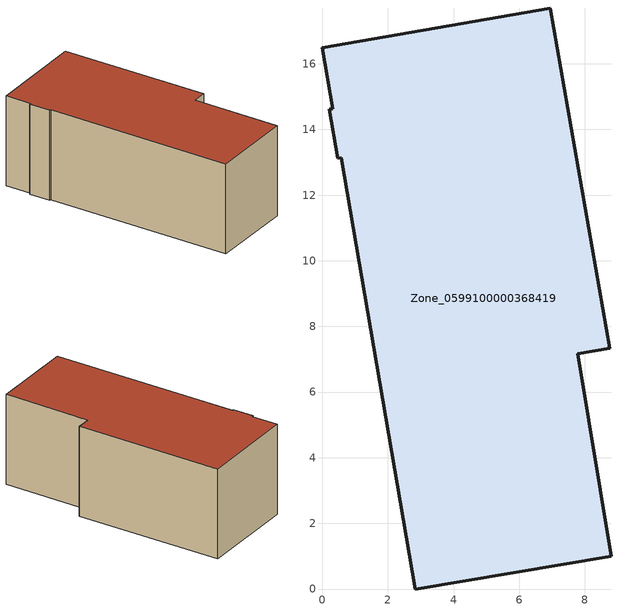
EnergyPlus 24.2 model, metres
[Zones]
Zone_0599100000368419
 floor ground (C_G): 0.48,13.12 0.22,14.62 0.32,14.63 0,16.49 6.95,17.7 8.76,7.34 7.78,7.17 8.81,0.99 2.84,0 0.58,13.14 z0
 wall outside (C_F): 0.22,14.62 0.48,13.12 0.58,13.14 2.84,0 8.81,0.99 7.78,7.17 8.76,7.34 6.95,17.7 0,16.49 0.32,14.63 0.22,14.62 z0:6.58
 roof outside (C_R): 0.58,13.14 2.84,0 8.81,0.99 7.78,7.17 8.76,7.34 6.95,17.7 0,16.49 0.32,14.63 0.22,14.62 0.48,13.12 z6.58
[BUILDING]
Pand.0599100000368419: North Axis=0; Terrain=City; Loads Convergence Tolerance Value=0.04; Temperature Convergence Tolerance Value=0.4; Solar Distribution=FullExterior; Maximum Number of Warmup Days=25; Minimum Number of Warmup Days=1
[Site:Location]
Rotterdam.The.Hague.AP_ZH_NLD Design_Conditions: Latitude=51.96; Longitude=4.45; Time Zone=1; Elevation=-4.5
[SITE:GROUNDTEMPERATURE:BUILDINGSURFACE]
18, 18, 18, 18, 18, 18, 18, 18, 18, 18, 18, 18
[MATERIAL] Thermal Absorptance=0.9; Solar Absorptance=0.7; Visible Absorptance=0.7
Name | Roughness | Thickness | Conductivity | Density | Specific Heat
G.D.1992-2005 | MediumSmooth | 0.15 | 0.06 | 540 | 1210
F.D.1992-2005 | Rough | 0.3 | 0.12 | 1920 | 840
R.D.1992-2005 | MediumRough | 0.2 | 0.08 | 1500 | 1000
[CONSTRUCTION]
C_G: G.D.1992-2005
C_F: F.D.1992-2005
C_R: R.D.1992-2005
[ZONE]
Zone_0599100000368419: Type=1; Multiplier=1; Ceiling Height=Autocalculate; Volume=Autocalculate; Floor Area=autocalculate; Part of Total Floor Area=Yes
[ZONEINFILTRATION:DESIGNFLOWRATE]
Infil_Zone_0599100000368419: Zone or ZoneList or Space or SpaceList=Zone_0599100000368419; Schedule=AlwaysOn; Design Flow Rate Calculation Method=Flow/Area; Flow Rate per Floor Area=0.0021; Constant Term Coefficient=1; Temperature Term Coefficient=0; Velocity Term Coefficient=0; Velocity Squared Term Coefficient=0
[HVACTEMPLATE:ZONE:IDEALLOADSAIRSYSTEM]
Zone_0599100000368419: Maximum Heating Supply Air Temperature=50; Minimum Cooling Supply Air Temperature=13; Maximum Heating Supply Air Humidity Ratio=0.0156; Minimum Cooling Supply Air Humidity Ratio=0.0077; Heating Limit=NoLimit; Cooling Limit=NoLimit; Dehumidification Control Type=ConstantSensibleHeatRatio; Cooling Sensible Heat Ratio=0.7; Dehumidification Setpoint=60; Humidification Control Type=None; Humidification Setpoint=30; Outdoor Air Method=None; Outdoor Air Flow Rate per Person=0.00944; Outdoor Air Flow Rate per Zone Floor Area=0; Outdoor Air Flow Rate per Zone=0; Demand Controlled Ventilation Type=None; Outdoor Air Economizer Type=NoEconomizer; Heat Recovery Type=None; Sensible Heat Recovery Effectiveness=0.7; Latent Heat Recovery Effectiveness=0.65
[ZONECONTROL:THERMOSTAT]
ThermostatControl_Zone_0599100000368419: Zone or ZoneList=Zone_0599100000368419; Control Type Schedule=DualSetpointControlType; Control 1=Thermostat_Zone_0599100000368419; Temperature Difference Between Cutout And Setpoint=0
[THERMOSTATSETPOINT:DUALSETPOINT]
Thermostat_Zone_0599100000368419: Heating Setpoint Temperature Schedule=HeatingSetpoint_Zone_0599100000368419; Cooling Setpoint Temperature Schedule=CoolingSetpoint_Zone_0599100000368419
[SCHEDULE:COMPACT]
HeatingSetpoint_Zone_0599100000368419: Through: 12/31, For: AllDays, Until: 24:00, 21
CoolingSetpoint_Zone_0599100000368419: Through: 12/31, For: AllDays, Until: 24:00, 24
DualSetpointControlType: Through: 12/31, For: AllDays, Until: 24:00, 4
AlwaysOn: Through: 12/31, For: AllDays, Until: 24:00, 1
